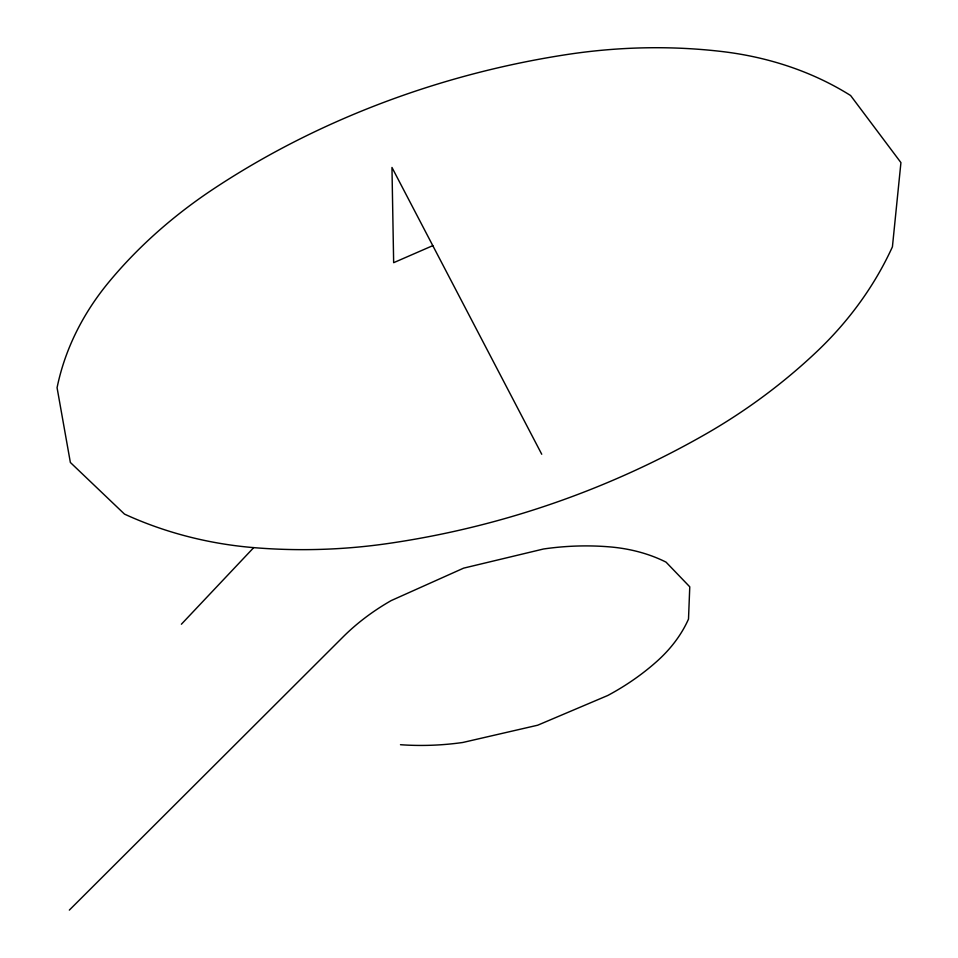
<?xml version="1.0" encoding="UTF-8"?>
<svg xmlns="http://www.w3.org/2000/svg" width="958" height="958" viewBox="0 0 958 958"><rect width="100%" height="100%" fill="white"/><g stroke="black" fill="none" stroke-linecap="round" stroke-linejoin="round"><path stroke-width="1.44" d="M181.385 624.221L253.714 547.629A545.809 499.142 -5 0 0 388.709 543.414A923.033 910.938 68.5 0 0 704.118 434.992A553.82 508.171 -17 0 0 816.276 352.125A340.617 294.765 -20.3 0 0 892.425 246.817L900.927 162.609L850.608 95.525A322.726 264.384 -17.8 0 0 722.164 51.552A481.91 381.559 -14.1 0 0 566.19 54.654A687.293 515.224 -12.4 0 0 213.287 189.073A475.24 376.171 -10.2 0 0 108.733 282.239A311.482 254.588 -6 0 0 57.073 387.727L70.365 462.463L124.492 514.099A350.951 304.129 -3.1 0 0 253.714 547.629M69.335 910.1L343.227 636.771A218.137 158.765 -8.8 0 1 391.175 600.594L463.624 568.142L543.521 548.994A219.358 159.914 -10.1 0 1 609.983 546.91A143.125 106.338 -11 0 1 666.05 562.142L689.772 586.823L688.503 619.072A146.502 111.583 -10.8 0 1 657.152 661.128A233.057 181.182 -9.4 0 1 607.731 695.508L537.678 725.218L462.81 742.474A231.764 179.733 -7.7 0 1 400.48 744.713M432.8 245.643L393.654 262.684L391.966 167.458L541.737 454.248"/></g></svg>
